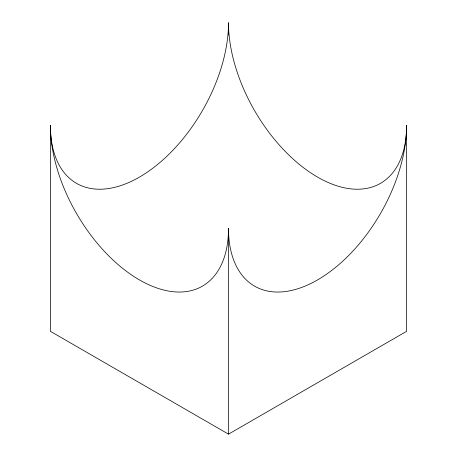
<?xml version="1.0" encoding="UTF-8"?>
<svg xmlns="http://www.w3.org/2000/svg" width="457" height="457" viewBox="0 0 457 457"><rect width="100%" height="100%" fill="white"/><g stroke="black" fill="none" stroke-linecap="round" stroke-linejoin="round"><path stroke-width="0.69" d="M228.5 434.15L406.599 331.325L406.599 125.675A125.932 72.709 60 0 1 317.546 177.088A125.932 72.709 60 0 1 228.5 22.85A125.932 72.709 -60 0 1 139.454 177.088A125.932 72.709 -60 0 1 50.401 125.675L50.401 331.325L228.5 434.15L228.5 228.5A125.932 72.709 60 0 1 139.454 279.913A125.932 72.709 60 0 1 50.401 125.675M228.5 22.85L228.5 34.949M406.599 125.675A125.932 72.709 -60 0 1 317.546 279.913A125.932 72.709 -60 0 1 228.5 228.5"/></g></svg>
